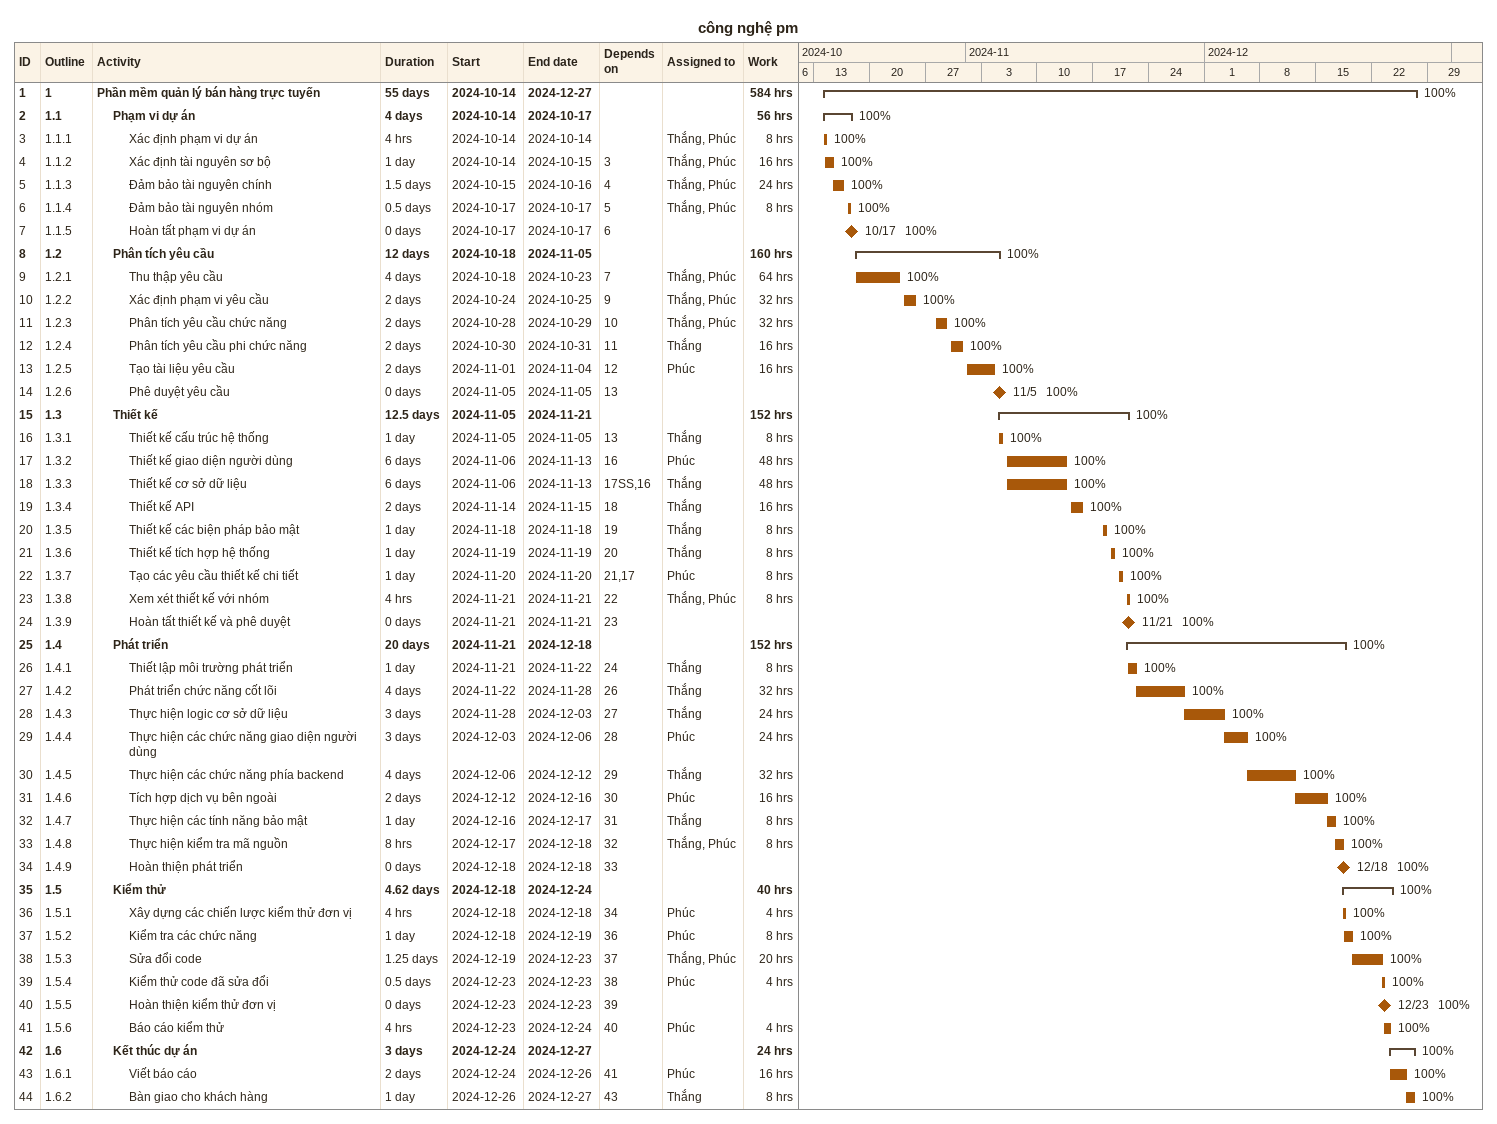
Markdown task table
công nghệ pm

| ID | WBS | Task | Duration | Start | Finish | Predecessors | Resources | % complete | Work (h) |
|---|---|---|---|---|---|---|---|---|---|
| 1 | 1 | **Phần mềm quản lý bán hàng trực tuyến** | 55d | 2024-10-14 | 2024-12-27 |  |  | 100 | 584 |
| 2 | 1.1 | **Phạm vi dự án** | 4d | 2024-10-14 | 2024-10-17 |  |  | 100 | 56 |
| 3 | 1.1.1 | Xác định phạm vi dự án | 4h | 2024-10-14 | 2024-10-14 |  | Thắng, Phúc | 100 | 8 |
| 4 | 1.1.2 | Xác định tài nguyên sơ bộ | 1d | 2024-10-14 | 2024-10-15 | 3 | Thắng, Phúc | 100 | 16 |
| 5 | 1.1.3 | Đảm bảo tài nguyên chính | 1.5d | 2024-10-15 | 2024-10-16 | 4 | Thắng, Phúc | 100 | 24 |
| 6 | 1.1.4 | Đảm bảo tài nguyên nhóm | 0.5d | 2024-10-17 | 2024-10-17 | 5 | Thắng, Phúc | 100 | 8 |
| 7 | 1.1.5 | Hoàn tất phạm vi dự án | 0d | 2024-10-17 | 2024-10-17 | 6 |  | 100 |  |
| 8 | 1.2 | **Phân tích yêu cầu** | 12d | 2024-10-18 | 2024-11-05 |  |  | 100 | 160 |
| 9 | 1.2.1 | Thu thập yêu cầu | 4d | 2024-10-18 | 2024-10-23 | 7 | Thắng, Phúc | 100 | 64 |
| 10 | 1.2.2 | Xác định phạm vi yêu cầu | 2d | 2024-10-24 | 2024-10-25 | 9 | Thắng, Phúc | 100 | 32 |
| 11 | 1.2.3 | Phân tích yêu cầu chức năng | 2d | 2024-10-28 | 2024-10-29 | 10 | Thắng, Phúc | 100 | 32 |
| 12 | 1.2.4 | Phân tích yêu cầu phi chức năng | 2d | 2024-10-30 | 2024-10-31 | 11 | Thắng | 100 | 16 |
| 13 | 1.2.5 | Tạo tài liệu yêu cầu | 2d | 2024-11-01 | 2024-11-04 | 12 | Phúc | 100 | 16 |
| 14 | 1.2.6 | Phê duyệt yêu cầu | 0d | 2024-11-05 | 2024-11-05 | 13 |  | 100 |  |
| 15 | 1.3 | **Thiết kế** | 12.5d | 2024-11-05 | 2024-11-21 |  |  | 100 | 152 |
| 16 | 1.3.1 | Thiết kế cấu trúc hệ thống | 1d | 2024-11-05 | 2024-11-05 | 13 | Thắng | 100 | 8 |
| 17 | 1.3.2 | Thiết kế giao diện người dùng | 6d | 2024-11-06 | 2024-11-13 | 16 | Phúc | 100 | 48 |
| 18 | 1.3.3 | Thiết kế cơ sở dữ liệu | 6d | 2024-11-06 | 2024-11-13 | 17SS, 16 | Thắng | 100 | 48 |
| 19 | 1.3.4 | Thiết kế API | 2d | 2024-11-14 | 2024-11-15 | 18 | Thắng | 100 | 16 |
| 20 | 1.3.5 | Thiết kế các biện pháp bảo mật | 1d | 2024-11-18 | 2024-11-18 | 19 | Thắng | 100 | 8 |
| 21 | 1.3.6 | Thiết kế tích hợp hệ thống | 1d | 2024-11-19 | 2024-11-19 | 20 | Thắng | 100 | 8 |
| 22 | 1.3.7 | Tạo các yêu cầu thiết kế chi tiết | 1d | 2024-11-20 | 2024-11-20 | 21, 17 | Phúc | 100 | 8 |
| 23 | 1.3.8 | Xem xét thiết kế với nhóm | 4h | 2024-11-21 | 2024-11-21 | 22 | Thắng, Phúc | 100 | 8 |
| 24 | 1.3.9 | Hoàn tất thiết kế và phê duyệt | 0d | 2024-11-21 | 2024-11-21 | 23 |  | 100 |  |
| 25 | 1.4 | **Phát triển** | 20d | 2024-11-21 | 2024-12-18 |  |  | 100 | 152 |
| 26 | 1.4.1 | Thiết lập môi trường phát triển | 1d | 2024-11-21 | 2024-11-22 | 24 | Thắng | 100 | 8 |
| 27 | 1.4.2 | Phát triển chức năng cốt lõi | 4d | 2024-11-22 | 2024-11-28 | 26 | Thắng | 100 | 32 |
| 28 | 1.4.3 | Thực hiện logic cơ sở dữ liệu | 3d | 2024-11-28 | 2024-12-03 | 27 | Thắng | 100 | 24 |
| 29 | 1.4.4 | Thực hiện các chức năng giao diện người dùng | 3d | 2024-12-03 | 2024-12-06 | 28 | Phúc | 100 | 24 |
| 30 | 1.4.5 | Thực hiện các chức năng phía backend | 4d | 2024-12-06 | 2024-12-12 | 29 | Thắng | 100 | 32 |
| 31 | 1.4.6 | Tích hợp dịch vụ bên ngoài | 2d | 2024-12-12 | 2024-12-16 | 30 | Phúc | 100 | 16 |
| 32 | 1.4.7 | Thực hiện các tính năng bảo mật | 1d | 2024-12-16 | 2024-12-17 | 31 | Thắng | 100 | 8 |
| 33 | 1.4.8 | Thực hiện kiểm tra mã nguồn | 8h | 2024-12-17 | 2024-12-18 | 32 | Thắng, Phúc | 100 | 8 |
| 34 | 1.4.9 | Hoàn thiện phát triển | 0d | 2024-12-18 | 2024-12-18 | 33 |  | 100 |  |
| 35 | 1.5 | **Kiểm thử** | 4.62d | 2024-12-18 | 2024-12-24 |  |  | 100 | 40 |
| 36 | 1.5.1 | Xây dựng các chiến lược kiểm thử đơn vị | 4h | 2024-12-18 | 2024-12-18 | 34 | Phúc | 100 | 4 |
| 37 | 1.5.2 | Kiểm tra các chức năng | 1d | 2024-12-18 | 2024-12-19 | 36 | Phúc | 100 | 8 |
| 38 | 1.5.3 | Sửa đổi code | 1.25d | 2024-12-19 | 2024-12-23 | 37 | Thắng, Phúc | 100 | 20 |
| 39 | 1.5.4 | Kiểm thử code đã sửa đổi | 0.5d | 2024-12-23 | 2024-12-23 | 38 | Phúc | 100 | 4 |
| 40 | 1.5.5 | Hoàn thiện kiểm thử đơn vị | 0d | 2024-12-23 | 2024-12-23 | 39 |  | 100 |  |
| 41 | 1.5.6 | Báo cáo kiểm thử | 4h | 2024-12-23 | 2024-12-24 | 40 | Phúc | 100 | 4 |
| 42 | 1.6 | **Kết thúc dự án** | 3d | 2024-12-24 | 2024-12-27 |  |  | 100 | 24 |
| 43 | 1.6.1 | Viết báo cáo | 2d | 2024-12-24 | 2024-12-26 | 41 | Phúc | 100 | 16 |
| 44 | 1.6.2 | Bàn giao cho khách hàng | 1d | 2024-12-26 | 2024-12-27 | 43 | Thắng | 100 | 8 |
